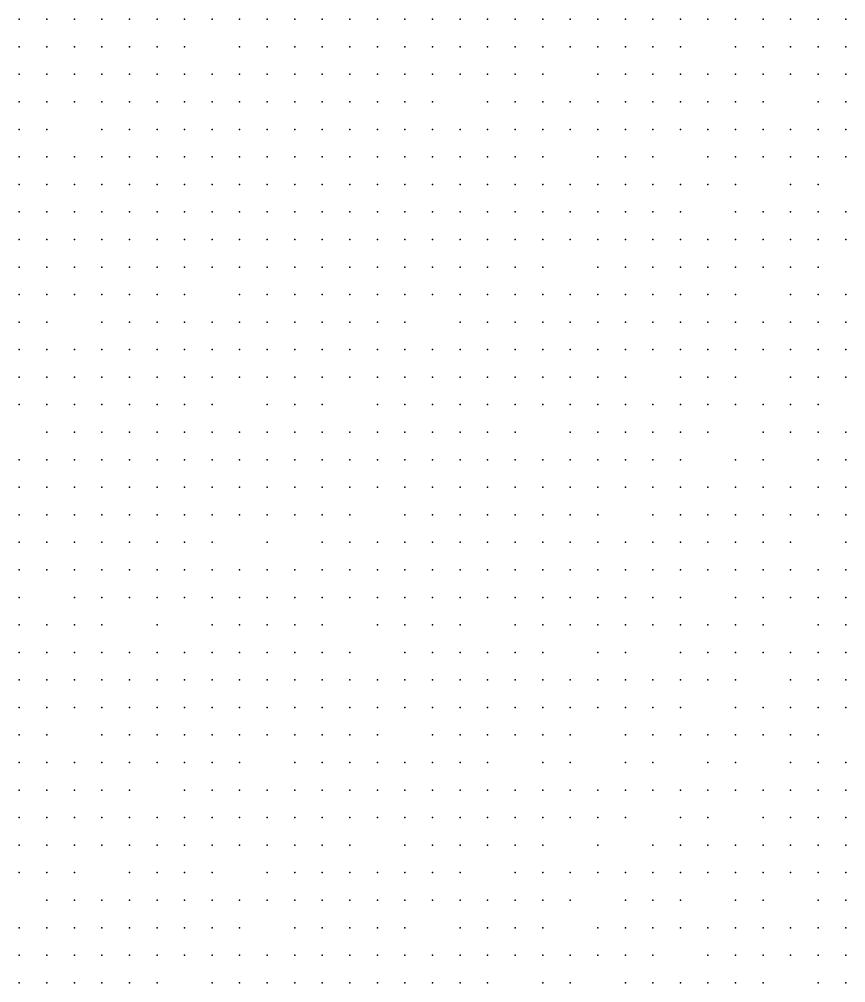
# Model space of a CAD drawing. Extents: x 429 to 793, y 817 to 1241.
# Drawn here: x 588.51 to 610.41, y 1029.04 to 1054.59 of the extents above; entities that cross this region are included whole.
import ezdxf

# ---------------------------------------------------------------- set-up
doc = ezdxf.new("R2010")
doc.units = 0

msp = doc.modelspace()

# ---------------------------------------------------------------- linework, layer by layer
for p in [(588.51, 1054.59, 224.926), (589.24, 1054.59, 225.888), (589.97, 1054.59, 226.457), (590.7, 1054.59, 227.025), (591.43, 1054.59, 228.143), (592.16, 1054.59, 228.817), (592.89, 1054.59, 229.737), (593.62, 1054.59, 230.366), (594.35, 1054.59, 231.73), (595.08, 1054.59, 232.28), (595.81, 1054.59, 233.79), (596.54, 1054.59, 234.36), (597.27, 1054.59, 235.614), (598, 1054.59, 236.609), (598.73, 1054.59, 236.919), (599.46, 1054.59, 238.294), (600.19, 1054.59, 238.985), (600.92, 1054.59, 240.373), (601.65, 1054.59, 240.976), (602.38, 1054.59, 242.557), (603.11, 1054.59, 243.866), (603.84, 1054.59, 244.219), (604.57, 1054.59, 245.631), (605.3, 1054.59, 246.621), (606.03, 1054.59, 247.578), (606.76, 1054.59, 248.823), (607.49, 1054.59, 249.812), (608.22, 1054.59, 250.445), (608.95, 1054.59, 252.07), (609.68, 1054.59, 253.158), (610.41, 1054.59, 253.882), (588.51, 1053.86, 225.259), (589.24, 1053.86, 226.222), (589.97, 1053.86, 226.79), (590.7, 1053.86, 227.29), (591.43, 1053.86, 228.487), (592.16, 1053.86, 229.174), (592.89, 1053.86, 230.093), (594.35, 1053.86, 232.1), (595.08, 1053.86, 232.65), (595.81, 1053.86, 233.972), (596.54, 1053.86, 234.724), (597.27, 1053.86, 235.297), (598, 1053.86, 236.982), (598.73, 1053.86, 237.293), (599.46, 1053.86, 238.668), (600.19, 1053.86, 239.173), (600.92, 1053.86, 240.75), (601.65, 1053.86, 241.439), (602.38, 1053.86, 242.904), (603.11, 1053.86, 243.507), (603.84, 1053.86, 245.098), (604.57, 1053.86, 245.984), (605.3, 1053.86, 246.974), (606.03, 1053.86, 247.935), (607.49, 1053.86, 249.829), (608.22, 1053.86, 251.126), (608.95, 1053.86, 252.43), (609.68, 1053.86, 253.065), (610.41, 1053.86, 254.695), (588.51, 1053.13, 225.592), (589.24, 1053.13, 226.555), (589.97, 1053.13, 226.633), (590.7, 1053.13, 228.29), (591.43, 1053.13, 228.915), (592.16, 1053.13, 229.54), (592.89, 1053.13, 230.45), (593.62, 1053.13, 231.766), (594.35, 1053.13, 232.061), (595.08, 1053.13, 233.013), (595.81, 1053.13, 234.518), (596.54, 1053.13, 235.091), (597.27, 1053.13, 235.663), (598, 1053.13, 236.823), (598.73, 1053.13, 237.77), (599.46, 1053.13, 239.038), (600.19, 1053.13, 240.067), (600.92, 1053.13, 241.097), (601.65, 1053.13, 241.786), (602.38, 1053.13, 243.251), (603.84, 1053.13, 245.445), (604.57, 1053.13, 246.068), (605.3, 1053.13, 247.402), (606.03, 1053.13, 248.469), (606.76, 1053.13, 249.537), (607.49, 1053.13, 250.185), (608.22, 1053.13, 251.16), (608.95, 1053.13, 252.79), (609.68, 1053.13, 253.425), (610.41, 1053.13, 254.06), (588.51, 1052.4, 225.673), (589.24, 1052.4, 226.918), (589.97, 1052.4, 227.774), (590.7, 1052.4, 228.63), (591.43, 1052.4, 229.255), (592.16, 1052.4, 229.88), (592.89, 1052.4, 230.8), (593.62, 1052.4, 231.71), (594.35, 1052.4, 232.424), (595.08, 1052.4, 233.377), (595.81, 1052.4, 234.885), (596.54, 1052.4, 235.457), (597.27, 1052.4, 236.695), (598, 1052.4, 237.36), (598.73, 1052.4, 238.111), (599.46, 1052.4, 239.296), (600.92, 1052.4, 241.443), (601.65, 1052.4, 242.133), (602.38, 1052.4, 243.597), (603.11, 1052.4, 244.2), (603.84, 1052.4, 245.468), (604.57, 1052.4, 246.41), (605.3, 1052.4, 247.668), (606.03, 1052.4, 248.826), (606.76, 1052.4, 249.893), (607.49, 1052.4, 250.542), (608.22, 1052.4, 251.52), (609.68, 1052.4, 253.443), (610.41, 1052.4, 254.75), (588.51, 1051.67, 226.073), (589.24, 1051.67, 226.647), (590.7, 1051.67, 228.97), (591.43, 1051.67, 229.595), (592.16, 1051.67, 230.055), (592.89, 1051.67, 231.15), (593.62, 1051.67, 232.06), (594.35, 1051.67, 233.18), (595.08, 1051.67, 233.74), (595.81, 1051.67, 234.724), (596.54, 1051.67, 235.708), (597.27, 1051.67, 237.035), (598, 1051.67, 237.7), (598.73, 1051.67, 238.454), (599.46, 1051.67, 239.639), (600.19, 1051.67, 240.242), (600.92, 1051.67, 241.79), (601.65, 1051.67, 242.822), (602.38, 1051.67, 243.854), (603.11, 1051.67, 244.54), (603.84, 1051.67, 245.174), (604.57, 1051.67, 246.76), (605.3, 1051.67, 248.018), (606.03, 1051.67, 248.995), (606.76, 1051.67, 249.622), (607.49, 1051.67, 250.976), (608.22, 1051.67, 252.065), (608.95, 1051.67, 253.153), (609.68, 1051.67, 253.807), (610.41, 1051.67, 254.79), (588.51, 1050.94, 226.317), (589.24, 1050.94, 227.643), (589.97, 1050.94, 228.64), (590.7, 1050.94, 229.31), (591.43, 1050.94, 229.857), (592.16, 1050.94, 230.405), (592.89, 1050.94, 231.5), (593.62, 1050.94, 232.141), (594.35, 1050.94, 233.505), (595.08, 1050.94, 234.07), (595.81, 1050.94, 235.56), (596.54, 1050.94, 236.048), (597.27, 1050.94, 237.375), (598, 1050.94, 237.872), (598.73, 1050.94, 238.798), (599.46, 1050.94, 240.067), (600.19, 1050.94, 240.753), (600.92, 1050.94, 242.127), (601.65, 1050.94, 243.162), (602.38, 1050.94, 244.194), (603.84, 1050.94, 246.13), (604.57, 1050.94, 247.11), (605.3, 1050.94, 248.378), (606.76, 1050.94, 249.966), (607.49, 1050.94, 251.246), (608.22, 1050.94, 252.428), (608.95, 1050.94, 253.517), (609.68, 1050.94, 254.17), (610.41, 1050.94, 255.16), (588.51, 1050.21, 227.026), (589.24, 1050.21, 227.97), (589.97, 1050.21, 228.94), (590.7, 1050.21, 229.623), (591.43, 1050.21, 230.178), (592.16, 1050.21, 230.883), (592.89, 1050.21, 231.823), (593.62, 1050.21, 232.464), (594.35, 1050.21, 233.835), (595.08, 1050.21, 234.4), (595.81, 1050.21, 235.89), (596.54, 1050.21, 236.47), (597.27, 1050.21, 237.633), (598, 1050.21, 238.717), (598.73, 1050.21, 239.049), (599.46, 1050.21, 240.403), (600.19, 1050.21, 241.09), (600.92, 1050.21, 242.463), (601.65, 1050.21, 243.068), (602.38, 1050.21, 244.534), (603.11, 1050.21, 245.22), (603.84, 1050.21, 246.48), (604.57, 1050.21, 247.372), (605.3, 1050.21, 248.718), (606.03, 1050.21, 249.654), (606.76, 1050.21, 250.319), (607.49, 1050.21, 251.599), (608.95, 1050.21, 253.88), (609.68, 1050.21, 254.616), (588.51, 1049.48, 227.326), (589.24, 1049.48, 228.178), (589.97, 1049.48, 229.253), (590.7, 1049.48, 229.937), (591.43, 1049.48, 230.492), (592.16, 1049.48, 231.206), (592.89, 1049.48, 232.147), (593.62, 1049.48, 233.035), (594.35, 1049.48, 234.407), (595.08, 1049.48, 234.73), (595.81, 1049.48, 236.052), (596.54, 1049.48, 236.795), (597.27, 1049.48, 237.968), (598, 1049.48, 239.054), (598.73, 1049.48, 239.385), (599.46, 1049.48, 240.74), (600.19, 1049.48, 241.258), (600.92, 1049.48, 242.8), (601.65, 1049.48, 243.485), (602.38, 1049.48, 244.855), (603.11, 1049.48, 245.557), (603.84, 1049.48, 246.636), (604.57, 1049.48, 247.712), (605.3, 1049.48, 248.42), (606.03, 1049.48, 249.682), (607.49, 1049.48, 251.965), (608.22, 1049.48, 252.595), (608.95, 1049.48, 254.243), (609.68, 1049.48, 254.891), (610.41, 1049.48, 256.088), (588.51, 1048.75, 227.626), (589.24, 1048.75, 228.57), (589.97, 1048.75, 229.567), (590.7, 1048.75, 230.25), (591.43, 1048.75, 230.882), (592.16, 1048.75, 231.513), (592.89, 1048.75, 232.47), (593.62, 1048.75, 233.439), (594.35, 1048.75, 234.731), (595.08, 1048.75, 235.053), (595.81, 1048.75, 236.375), (596.54, 1048.75, 237.125), (597.27, 1048.75, 238.297), (598, 1048.75, 238.885), (598.73, 1048.75, 239.802), (599.46, 1048.75, 240.992), (600.19, 1048.75, 241.595), (600.92, 1048.75, 243.12), (601.65, 1048.75, 243.805), (602.38, 1048.75, 244.939), (603.11, 1048.75, 245.893), (603.84, 1048.75, 247.158), (604.57, 1048.75, 248.052), (605.3, 1048.75, 249.058), (606.03, 1048.75, 250.035), (606.76, 1048.75, 250.941), (607.49, 1048.75, 251.663), (608.22, 1048.75, 253.276), (608.95, 1048.75, 254.607), (609.68, 1048.75, 255.254), (610.41, 1048.75, 255.902), (588.51, 1048.02, 227.533), (589.24, 1048.02, 228.883), (589.97, 1048.02, 229.675), (590.7, 1048.02, 230.557), (591.43, 1048.02, 231.188), (592.16, 1048.02, 231.82), (592.89, 1048.02, 232.787), (593.62, 1048.02, 233.762), (594.35, 1048.02, 234.408), (595.08, 1048.02, 235.377), (595.81, 1048.02, 236.54), (596.54, 1048.02, 237.455), (597.27, 1048.02, 238.703), (598, 1048.02, 239.367), (598.73, 1048.02, 240.03), (599.46, 1048.02, 241.31), (600.19, 1048.02, 242.092), (600.92, 1048.02, 243.44), (601.65, 1048.02, 244.125), (602.38, 1048.02, 245.276), (603.84, 1048.02, 247.495), (604.57, 1048.02, 248.127), (605.3, 1048.02, 249.482), (606.03, 1048.02, 250.573), (606.76, 1048.02, 251.295), (607.49, 1048.02, 252.319), (608.22, 1048.02, 253.307), (608.95, 1048.02, 254.97), (609.68, 1048.02, 255.618), (588.51, 1047.29, 227.915), (589.24, 1047.29, 229.19), (589.97, 1047.29, 230.18), (590.7, 1047.29, 230.863), (591.43, 1047.29, 231.495), (592.16, 1047.29, 231.978), (592.89, 1047.29, 233.103), (594.35, 1047.29, 235.13), (595.08, 1047.29, 235.7), (595.81, 1047.29, 236.87), (596.54, 1047.29, 237.693), (597.27, 1047.29, 238.343), (598, 1047.29, 239.67), (598.73, 1047.29, 240.108), (599.46, 1047.29, 241.62), (600.19, 1047.29, 242.412), (600.92, 1047.29, 243.086), (601.65, 1047.29, 244.815), (602.38, 1047.29, 245.613), (603.11, 1047.29, 246.23), (603.84, 1047.29, 247.509), (604.57, 1047.29, 248.464), (605.3, 1047.29, 249.107), (606.03, 1047.29, 250.926), (606.76, 1047.29, 251.648), (607.49, 1047.29, 253.02), (608.95, 1047.29, 254.603), (609.68, 1047.29, 255.641), (610.41, 1047.29, 256.984), (588.51, 1046.56, 228.117), (589.24, 1046.56, 229.487), (590.7, 1046.56, 231.17), (591.43, 1046.56, 231.732), (592.16, 1046.56, 232.295), (592.89, 1046.56, 233.42), (593.62, 1046.56, 234.063), (594.35, 1046.56, 235.422), (595.08, 1046.56, 236), (595.81, 1046.56, 237), (596.54, 1046.56, 237.997), (597.27, 1046.56, 238.647), (598, 1046.56, 239.825), (598.73, 1046.56, 240.418), (600.19, 1046.56, 242.54), (600.92, 1046.56, 243.76), (601.65, 1046.56, 244.708), (602.38, 1046.56, 245.509), (603.11, 1046.56, 246.563), (603.84, 1046.56, 247.842), (604.57, 1046.56, 248.811), (605.3, 1046.56, 249.453), (606.03, 1046.56, 251.085), (606.76, 1046.56, 251.727), (607.49, 1046.56, 253.12), (608.22, 1046.56, 254.237), (608.95, 1046.56, 255.353), (609.68, 1046.56, 256.025), (610.41, 1046.56, 257.037), (588.51, 1045.83, 228.791), (589.24, 1045.83, 229.783), (589.97, 1045.83, 230.477), (590.7, 1045.83, 231.447), (591.43, 1045.83, 232.019), (592.16, 1045.83, 232.752), (592.89, 1045.83, 233.71), (593.62, 1045.83, 234.353), (594.35, 1045.83, 235.723), (595.08, 1045.83, 236.3), (595.81, 1045.83, 237.475), (596.54, 1045.83, 238.3), (597.27, 1045.83, 238.95), (598, 1045.83, 240.135), (598.73, 1045.83, 240.97), (599.46, 1045.83, 242.008), (600.19, 1045.83, 242.695), (600.92, 1045.83, 244.083), (601.65, 1045.83, 245.148), (602.38, 1045.83, 245.842), (603.11, 1045.83, 246.897), (603.84, 1045.83, 247.536), (604.57, 1045.83, 249.158), (605.3, 1045.83, 250.455), (606.03, 1045.83, 251.111), (606.76, 1045.83, 252.086), (607.49, 1045.83, 253.401), (608.22, 1045.83, 254.62), (608.95, 1045.83, 255.737), (609.68, 1045.83, 256.408), (610.41, 1045.83, 257.43), (588.51, 1045.1, 229.057), (589.24, 1045.1, 229.943), (589.97, 1045.1, 230.743), (590.7, 1045.1, 231.723), (591.43, 1045.1, 232.296), (592.16, 1045.1, 233.042), (592.89, 1045.1, 234), (593.62, 1045.1, 234.643), (594.35, 1045.1, 236.023), (595.08, 1045.1, 236.6), (595.81, 1045.1, 237.261), (596.54, 1045.1, 238.582), (597.27, 1045.1, 239.61), (598, 1045.1, 240.27), (598.73, 1045.1, 241.28), (599.46, 1045.1, 242.318), (600.19, 1045.1, 243.167), (600.92, 1045.1, 244.407), (601.65, 1045.1, 245.032), (602.38, 1045.1, 246.605), (603.11, 1045.1, 247.23), (603.84, 1045.1, 248.329), (604.57, 1045.1, 249.427), (606.03, 1045.1, 251.766), (606.76, 1045.1, 252.459), (607.49, 1045.1, 253.774), (608.95, 1045.1, 256.12), (609.68, 1045.1, 257.247), (610.41, 1045.1, 258.009), (588.51, 1044.37, 229.324), (589.24, 1044.37, 230.21), (589.97, 1044.37, 230.317), (590.7, 1044.37, 232), (591.43, 1044.37, 232.572), (592.16, 1044.37, 233.145), (592.89, 1044.37, 234.29), (593.62, 1044.37, 235.273), (595.08, 1044.37, 236.893), (595.81, 1044.37, 237.554), (596.54, 1044.37, 238.658), (598, 1044.37, 240.75), (598.73, 1044.37, 241.59), (599.46, 1044.37, 242.628), (600.19, 1044.37, 243.49), (600.92, 1044.37, 244.73), (601.65, 1044.37, 245.355), (602.38, 1044.37, 246.923), (603.11, 1044.37, 247.563), (603.84, 1044.37, 248.682), (604.57, 1044.37, 249.781), (605.3, 1044.37, 251.162), (606.03, 1044.37, 251.802), (606.76, 1044.37, 253.49), (607.49, 1044.37, 254.169), (608.22, 1044.37, 254.805), (608.95, 1044.37, 256.51), (609.68, 1044.37, 257.644), (589.24, 1043.64, 230.474), (589.97, 1043.64, 231.372), (590.7, 1043.64, 231.686), (591.43, 1043.64, 232.64), (592.16, 1043.64, 233.28), (592.89, 1043.64, 234.57), (593.62, 1043.64, 235.566), (594.35, 1043.64, 236.204), (595.08, 1043.64, 237.187), (595.81, 1043.64, 237.848), (596.54, 1043.64, 238.958), (597.27, 1043.64, 239.55), (598, 1043.64, 241.05), (598.73, 1043.64, 241.65), (599.46, 1043.64, 242.934), (600.19, 1043.64, 243.989), (600.92, 1043.64, 245.043), (601.65, 1043.64, 245.669), (603.11, 1043.64, 247.897), (603.84, 1043.64, 249.212), (604.57, 1043.64, 250.134), (605.3, 1043.64, 251.518), (606.03, 1043.64, 252.175), (606.76, 1043.64, 253.873), (608.22, 1043.64, 255.528), (608.95, 1043.64, 256.9), (609.68, 1043.64, 257.56), (610.41, 1043.64, 258.22), (588.51, 1042.91, 229.565), (589.24, 1042.91, 230.685), (589.97, 1042.91, 231.642), (590.7, 1042.91, 231.956), (591.43, 1042.91, 232.91), (592.16, 1042.91, 233.69), (592.89, 1042.91, 234.85), (593.62, 1042.91, 235.438), (594.35, 1042.91, 236.025), (595.08, 1042.91, 237.48), (595.81, 1042.91, 238.484), (596.54, 1042.91, 239.488), (597.27, 1042.91, 239.85), (598, 1042.91, 241.19), (598.73, 1042.91, 241.933), (599.46, 1042.91, 243.178), (600.19, 1042.91, 244.302), (600.92, 1042.91, 245.357), (601.65, 1042.91, 245.982), (602.38, 1042.91, 246.617), (603.11, 1042.91, 248.23), (603.84, 1042.91, 249.545), (604.57, 1042.91, 250.202), (605.3, 1042.91, 251.895), (606.03, 1042.91, 252.745), (607.49, 1042.91, 254.553), (608.22, 1042.91, 255.575), (609.68, 1042.91, 258.471), (610.41, 1042.91, 259.27), (588.51, 1042.18, 229.717), (589.24, 1042.18, 230.945), (589.97, 1042.18, 231.48), (590.7, 1042.18, 232.226), (591.43, 1042.18, 233.39), (592.16, 1042.18, 233.97), (592.89, 1042.18, 235.13), (593.62, 1042.18, 235.783), (594.35, 1042.18, 236.437), (595.08, 1042.18, 237.743), (595.81, 1042.18, 238.764), (596.54, 1042.18, 239.768), (597.27, 1042.18, 240.13), (598, 1042.18, 241.617), (598.73, 1042.18, 242.227), (599.46, 1042.18, 243.472), (600.19, 1042.18, 244.107), (600.92, 1042.18, 244.986), (601.65, 1042.18, 246.31), (602.38, 1042.18, 247.59), (603.11, 1042.18, 247.854), (603.84, 1042.18, 249.554), (604.57, 1042.18, 250.548), (605.3, 1042.18, 252.255), (606.03, 1042.18, 253.128), (606.76, 1042.18, 254.257), (607.49, 1042.18, 255.302), (608.22, 1042.18, 256.355), (608.95, 1042.18, 257.603), (609.68, 1042.18, 258.784), (610.41, 1042.18, 259.582), (588.51, 1041.45, 229.977), (589.24, 1041.45, 231.267), (589.97, 1041.45, 231.863), (590.7, 1041.45, 232.46), (591.43, 1041.45, 233.432), (592.16, 1041.45, 234.413), (592.89, 1041.45, 235.393), (593.62, 1041.45, 236.047), (594.35, 1041.45, 236.7), (595.08, 1041.45, 237.156), (595.81, 1041.45, 238.612), (596.54, 1041.45, 239.406), (597.27, 1041.45, 240.41), (598.73, 1041.45, 242.52), (599.46, 1041.45, 243.765), (600.19, 1041.45, 244.4), (600.92, 1041.45, 245.035), (601.65, 1041.45, 246.644), (602.38, 1041.45, 247.478), (603.11, 1041.45, 248.57), (603.84, 1041.45, 250.235), (605.3, 1041.45, 251.58), (606.03, 1041.45, 253.29), (606.76, 1041.45, 254.64), (607.49, 1041.45, 255.42), (608.22, 1041.45, 256.667), (608.95, 1041.45, 257.915), (609.68, 1041.45, 259.096), (610.41, 1041.45, 260.217), (588.51, 1040.72, 230.353), (589.24, 1040.72, 231.513), (589.97, 1040.72, 232.11), (590.7, 1040.72, 232.525), (591.43, 1040.72, 233.652), (592.16, 1040.72, 234.676), (592.89, 1040.72, 235.035), (593.62, 1040.72, 236.31), (595.08, 1040.72, 238.007), (596.54, 1040.72, 240.085), (597.27, 1040.72, 240.69), (598, 1040.72, 241.91), (598.73, 1040.72, 242.759), (599.46, 1040.72, 243.423), (600.19, 1040.72, 245.006), (600.92, 1040.72, 245.334), (601.65, 1040.72, 246.961), (602.38, 1040.72, 247.818), (603.11, 1040.72, 248.91), (603.84, 1040.72, 250.595), (604.57, 1040.72, 251.554), (605.3, 1040.72, 252.632), (606.03, 1040.72, 253.324), (606.76, 1040.72, 255.047), (607.49, 1040.72, 256.2), (608.22, 1040.72, 256.98), (608.95, 1040.72, 258.228), (610.41, 1040.72, 260.535), (588.51, 1039.99, 230.599), (589.24, 1039.99, 231.163), (589.97, 1039.99, 232.24), (590.7, 1039.99, 232.785), (591.43, 1039.99, 233.912), (592.16, 1039.99, 234.755), (592.89, 1039.99, 235.337), (593.62, 1039.99, 236.508), (594.35, 1039.99, 237.095), (595.08, 1039.99, 238.27), (595.81, 1039.99, 238.939), (596.54, 1039.99, 240.346), (597.27, 1039.99, 240.963), (598, 1039.99, 242.018), (598.73, 1039.99, 243.053), (599.46, 1039.99, 244.049), (600.19, 1039.99, 244.998), (600.92, 1039.99, 245.651), (601.65, 1039.99, 247.277), (602.38, 1039.99, 248.592), (603.11, 1039.99, 249.25), (603.84, 1039.99, 250.402), (604.57, 1039.99, 251.168), (605.3, 1039.99, 253.012), (606.03, 1039.99, 254.016), (606.76, 1039.99, 255.453), (607.49, 1039.99, 256.123), (608.22, 1039.99, 257.76), (608.95, 1039.99, 258.54), (609.68, 1039.99, 259.87), (610.41, 1039.99, 260.732), (588.51, 1039.26, 230.88), (589.97, 1039.26, 232.5), (590.7, 1039.26, 233.254), (591.43, 1039.26, 234.235), (592.16, 1039.26, 234.88), (592.89, 1039.26, 235.587), (593.62, 1039.26, 236.762), (594.35, 1039.26, 237.535), (595.08, 1039.26, 238.527), (595.81, 1039.26, 239.196), (596.54, 1039.26, 239.865), (597.27, 1039.26, 241.237), (598, 1039.26, 241.862), (598.73, 1039.26, 243.346), (599.46, 1039.26, 244.342), (600.19, 1039.26, 245.315), (600.92, 1039.26, 246.223), (601.65, 1039.26, 247.271), (602.38, 1039.26, 248.914), (603.11, 1039.26, 249.597), (603.84, 1039.26, 250.782), (604.57, 1039.26, 251.934), (605.3, 1039.26, 253.392), (606.03, 1039.26, 254.063), (607.49, 1039.26, 256.53), (608.22, 1039.26, 258.18), (608.95, 1039.26, 258.855), (609.68, 1039.26, 260.116), (610.41, 1039.26, 261.372), (588.51, 1038.53, 231.112), (589.24, 1038.53, 231.996), (589.97, 1038.53, 232.582), (590.7, 1038.53, 233.504), (592.16, 1038.53, 235.13), (593.62, 1038.53, 237.012), (594.35, 1038.53, 237.792), (595.08, 1038.53, 238.783), (595.81, 1038.53, 239.452), (596.54, 1038.53, 240.002), (598, 1038.53, 242.198), (598.73, 1038.53, 243.385), (599.46, 1038.53, 244.72), (600.19, 1038.53, 245.827), (601.65, 1038.53, 248.236), (602.38, 1038.53, 249.261), (603.11, 1038.53, 249.943), (603.84, 1038.53, 251.338), (604.57, 1038.53, 252.314), (605.3, 1038.53, 253.775), (606.03, 1038.53, 254.47), (606.76, 1038.53, 255.469), (607.49, 1038.53, 257.263), (608.22, 1038.53, 258.495), (609.68, 1038.53, 260.51), (610.41, 1038.53, 261.692), (588.51, 1037.8, 231.348), (589.24, 1037.8, 231.883), (589.97, 1037.8, 232.993), (590.7, 1037.8, 233.754), (591.43, 1037.8, 234.09), (592.16, 1037.8, 235.255), (592.89, 1037.8, 235.837), (593.62, 1037.8, 237.262), (594.35, 1037.8, 237.855), (595.08, 1037.8, 238.447), (595.81, 1037.8, 239.658), (596.54, 1037.8, 240.725), (597.27, 1037.8, 241.763), (598.73, 1037.8, 243.644), (599.46, 1037.8, 244.287), (600.19, 1037.8, 246.14), (600.92, 1037.8, 247.247), (601.65, 1037.8, 247.898), (602.38, 1037.8, 248.578), (603.84, 1037.8, 251.685), (604.57, 1037.8, 252.382), (606.03, 1037.8, 255.079), (606.76, 1037.8, 256.273), (607.49, 1037.8, 257.82), (608.22, 1037.8, 258.81), (608.95, 1037.8, 259.485), (609.68, 1037.8, 260.825), (610.41, 1037.8, 261.81), (588.51, 1037.07, 231.585), (589.24, 1037.07, 232.12), (589.97, 1037.07, 232.675), (590.7, 1037.07, 233.785), (591.43, 1037.07, 234.34), (592.16, 1037.07, 235.505), (592.89, 1037.07, 236.292), (593.62, 1037.07, 237.317), (594.35, 1037.07, 237.965), (595.08, 1037.07, 238.671), (595.81, 1037.07, 239.906), (596.54, 1037.07, 240.332), (597.27, 1037.07, 241.371), (598, 1037.07, 242.452), (598.73, 1037.07, 243.921), (599.46, 1037.07, 244.563), (600.19, 1037.07, 245.243), (600.92, 1037.07, 247.56), (601.65, 1037.07, 248.722), (602.38, 1037.07, 249.884), (603.11, 1037.07, 250.988), (603.84, 1037.07, 252.384), (604.57, 1037.07, 253.46), (605.3, 1037.07, 254.688), (606.03, 1037.07, 255.492), (606.76, 1037.07, 256.687), (607.49, 1037.07, 258.135), (608.95, 1037.07, 260.47), (609.68, 1037.07, 261.596), (610.41, 1037.07, 262.825), (588.51, 1036.34, 231.429), (589.24, 1036.34, 232.327), (589.97, 1036.34, 232.727), (590.7, 1036.34, 233.992), (591.43, 1036.34, 234.55), (592.16, 1036.34, 235.536), (592.89, 1036.34, 236.512), (593.62, 1036.34, 236.89), (594.35, 1036.34, 238.302), (595.08, 1036.34, 238.904), (595.81, 1036.34, 240.139), (596.54, 1036.34, 240.978), (597.27, 1036.34, 242.017), (598, 1036.34, 242.705), (598.73, 1036.34, 244.198), (599.46, 1036.34, 245.495), (600.19, 1036.34, 246.2), (600.92, 1036.34, 247.873), (601.65, 1036.34, 249.072), (602.38, 1036.34, 250.234), (603.11, 1036.34, 251.338), (603.84, 1036.34, 252.4), (604.57, 1036.34, 253.84), (605.3, 1036.34, 254.56), (606.03, 1036.34, 256.38), (607.49, 1036.34, 258.45), (608.22, 1036.34, 259.635), (608.95, 1036.34, 260.711), (609.68, 1036.34, 261.908), (610.41, 1036.34, 263.17), (588.51, 1035.61, 231.636), (589.24, 1035.61, 231.981), (590.7, 1035.61, 234.203), (591.43, 1035.61, 234.76), (592.16, 1035.61, 235.35), (592.89, 1035.61, 236.732), (593.62, 1035.61, 237.11), (594.35, 1035.61, 237.757), (595.08, 1035.61, 239.138), (595.81, 1035.61, 240.428), (596.54, 1035.61, 241.005), (597.27, 1035.61, 242.27), (598, 1035.61, 243.353), (599.46, 1035.61, 245.117), (600.19, 1035.61, 246.804), (600.92, 1035.61, 247.166), (601.65, 1035.61, 248.897), (602.38, 1035.61, 250.584), (603.11, 1035.61, 251.688), (604.57, 1035.61, 254.22), (605.3, 1035.61, 254.94), (606.03, 1035.61, 256.638), (606.76, 1035.61, 258.088), (607.49, 1035.61, 259.158), (608.22, 1035.61, 260.425), (608.95, 1035.61, 261.023), (609.68, 1035.61, 262.812), (588.51, 1034.88, 231.458), (589.24, 1034.88, 232.533), (589.97, 1034.88, 233.14), (590.7, 1034.88, 234.413), (591.43, 1034.88, 234.97), (592.16, 1034.88, 235.609), (592.89, 1034.88, 236.74), (593.62, 1034.88, 237.33), (594.35, 1034.88, 238.535), (595.81, 1034.88, 239.963), (596.54, 1034.88, 241.117), (597.27, 1034.88, 242.517), (598, 1034.88, 243.63), (598.73, 1034.88, 244.713), (599.46, 1034.88, 245.771), (600.19, 1034.88, 246.772), (600.92, 1034.88, 248.187), (602.38, 1034.88, 250.63), (603.11, 1034.88, 252.06), (604.57, 1034.88, 254.563), (605.3, 1034.88, 256.175), (606.76, 1034.88, 258.367), (607.49, 1034.88, 259.47), (608.95, 1034.88, 261.408), (609.68, 1034.88, 263.157), (610.41, 1034.88, 263.86), (588.51, 1034.15, 231.75), (589.24, 1034.15, 232.74), (589.97, 1034.15, 233.304), (590.7, 1034.15, 234.235), (591.43, 1034.15, 235.167), (592.89, 1034.15, 236.939), (593.62, 1034.15, 237.537), (594.35, 1034.15, 238.562), (595.08, 1034.15, 239.571), (595.81, 1034.15, 240.652), (596.54, 1034.15, 241.463), (597.27, 1034.15, 242.763), (598, 1034.15, 243.428), (598.73, 1034.15, 244.99), (599.46, 1034.15, 246.048), (600.19, 1034.15, 247.085), (600.92, 1034.15, 248.5), (601.65, 1034.15, 249.857), (602.38, 1034.15, 250.915), (603.11, 1034.15, 252.395), (603.84, 1034.15, 252.904), (604.57, 1034.15, 254.125), (605.3, 1034.15, 256.455), (606.03, 1034.15, 257.94), (606.76, 1034.15, 258.648), (607.49, 1034.15, 260.342), (608.22, 1034.15, 261.05), (608.95, 1034.15, 262.8), (609.68, 1034.15, 263.852), (610.41, 1034.15, 264.205), (588.51, 1033.42, 231.94), (589.24, 1033.42, 232.93), (589.97, 1033.42, 233.493), (590.7, 1033.42, 234.432), (591.43, 1033.42, 234.799), (592.16, 1033.42, 235.806), (592.89, 1033.42, 237.146), (593.62, 1033.42, 237.743), (594.35, 1033.42, 238.973), (595.08, 1033.42, 239.794), (595.81, 1033.42, 240.875), (596.54, 1033.42, 241.71), (597.27, 1033.42, 243.01), (598, 1033.42, 243.675), (598.73, 1033.42, 245.005), (599.46, 1033.42, 246.402), (600.19, 1033.42, 247.589), (600.92, 1033.42, 248.777), (601.65, 1033.42, 249.455), (602.38, 1033.42, 250.536), (603.11, 1033.42, 252.705), (603.84, 1033.42, 254.468), (604.57, 1033.42, 255.62), (606.03, 1033.42, 258.22), (606.76, 1033.42, 259.464), (608.22, 1033.42, 261.365), (608.95, 1033.42, 263.145), (609.68, 1033.42, 264.197), (610.41, 1033.42, 265.137), (588.51, 1032.69, 232.035), (589.24, 1032.69, 232.577), (589.97, 1032.69, 233.682), (590.7, 1032.69, 234.245), (591.43, 1032.69, 235.363), (592.16, 1032.69, 236.003), (592.89, 1032.69, 236.755), (593.62, 1032.69, 237.95), (594.35, 1032.69, 238.609), (595.08, 1032.69, 239.795), (595.81, 1032.69, 241.062), (596.54, 1032.69, 242.146), (597.27, 1032.69, 243.23), (598.73, 1032.69, 245.232), (599.46, 1032.69, 246.647), (600.19, 1032.69, 247.866), (600.92, 1032.69, 249.053), (601.65, 1032.69, 250.49), (602.38, 1032.69, 251.225), (603.84, 1032.69, 254.505), (605.3, 1032.69, 257.144), (606.03, 1032.69, 258.5), (606.76, 1032.69, 260.195), (607.49, 1032.69, 260.938), (608.22, 1032.69, 261.68), (608.95, 1032.69, 263.46), (609.68, 1032.69, 264.193), (610.41, 1032.69, 265.542), (588.51, 1031.96, 232.225), (589.24, 1031.96, 232.939), (589.97, 1031.96, 233.912), (591.43, 1031.96, 234.997), (592.16, 1031.96, 236.158), (592.89, 1031.96, 237.135), (593.62, 1031.96, 238.127), (595.08, 1031.96, 239.976), (595.81, 1031.96, 240.603), (596.54, 1031.96, 241.714), (597.27, 1031.96, 242.798), (598, 1031.96, 244.47), (598.73, 1031.96, 245.478), (599.46, 1031.96, 246.893), (600.19, 1031.96, 247.623), (601.65, 1031.96, 250.8), (602.38, 1031.96, 252.27), (603.11, 1031.96, 253.707), (603.84, 1031.96, 254.821), (604.57, 1031.96, 256.358), (605.3, 1031.96, 257.424), (606.03, 1031.96, 258.78), (606.76, 1031.96, 260.51), (607.49, 1031.96, 261.253), (608.22, 1031.96, 262.727), (608.95, 1031.96, 263.775), (609.68, 1031.96, 265.24), (610.41, 1031.96, 265.902), (589.24, 1031.23, 233.095), (589.97, 1031.23, 233.467), (590.7, 1031.23, 234.67), (591.43, 1031.23, 235.155), (592.16, 1031.23, 236.33), (592.89, 1031.23, 237.312), (593.62, 1031.23, 238.303), (594.35, 1031.23, 238.786), (595.08, 1031.23, 240.169), (595.81, 1031.23, 240.797), (596.54, 1031.23, 242.366), (597.27, 1031.23, 243.45), (598, 1031.23, 244.07), (598.73, 1031.23, 245.725), (599.46, 1031.23, 247.14), (600.19, 1031.23, 247.87), (600.92, 1031.23, 248.6), (601.65, 1031.23, 251.339), (602.38, 1031.23, 252.577), (603.11, 1031.23, 253.295), (604.57, 1031.23, 256.702), (605.3, 1031.23, 258.522), (606.03, 1031.23, 259.682), (607.49, 1031.23, 261.919), (608.22, 1031.23, 263.042), (609.68, 1031.23, 265.587), (610.41, 1031.23, 266.637), (588.51, 1030.5, 231.987), (589.24, 1030.5, 232.724), (589.97, 1030.5, 233.623), (590.7, 1030.5, 234.75), (591.43, 1030.5, 235.315), (592.16, 1030.5, 236.49), (592.89, 1030.5, 237.1), (593.62, 1030.5, 237.896), (594.35, 1030.5, 238.962), (595.81, 1030.5, 240.99), (596.54, 1030.5, 242.33), (597.27, 1030.5, 243.67), (598, 1030.5, 244.814), (598.73, 1030.5, 245.958), (600.19, 1030.5, 248.45), (600.92, 1030.5, 249.607), (601.65, 1030.5, 251.646), (602.38, 1030.5, 252.883), (603.84, 1030.5, 255.164), (604.57, 1030.5, 257.045), (605.3, 1030.5, 258.575), (606.03, 1030.5, 260.083), (606.76, 1030.5, 261.528), (607.49, 1030.5, 262.622), (608.22, 1030.5, 263.919), (608.95, 1030.5, 265.167), (609.68, 1030.5, 265.935), (610.41, 1030.5, 266.635), (588.51, 1029.77, 232.138), (589.24, 1029.77, 233.252), (589.97, 1029.77, 233.78), (590.7, 1029.77, 234.714), (591.43, 1029.77, 235.648), (592.16, 1029.77, 236.04), (592.89, 1029.77, 237.335), (593.62, 1029.77, 237.87), (594.35, 1029.77, 239.107), (595.08, 1029.77, 240.138), (595.81, 1029.77, 241.18), (596.54, 1029.77, 242.425), (597.27, 1029.77, 243.197), (598, 1029.77, 245.054), (598.73, 1029.77, 246.198), (599.46, 1029.77, 247.33), (600.19, 1029.77, 249.126), (600.92, 1029.77, 249.883), (601.65, 1029.77, 251.398), (602.38, 1029.77, 253.19), (603.11, 1029.77, 255.141), (603.84, 1029.77, 256.28), (604.57, 1029.77, 257.601), (605.3, 1029.77, 258.922), (606.76, 1029.77, 261.841), (607.49, 1029.77, 262.935), (608.22, 1029.77, 264.232), (608.95, 1029.77, 265.515), (609.68, 1029.77, 266.283), (610.41, 1029.77, 266.982), (588.51, 1029.04, 232.17), (589.24, 1029.04, 232.75), (589.97, 1029.04, 233.917), (590.7, 1029.04, 234.864), (591.43, 1029.04, 235.256), (592.16, 1029.04, 236.19), (593.62, 1029.04, 238.026), (594.35, 1029.04, 239.293), (595.08, 1029.04, 239.712), (595.81, 1029.04, 240.754), (596.54, 1029.04, 242.723), (597.27, 1029.04, 243.413), (598, 1029.04, 244.806), (598.73, 1029.04, 246.438), (599.46, 1029.04, 247.57), (600.19, 1029.04, 249.402), (600.92, 1029.04, 250.917), (602.38, 1029.04, 254.002), (603.11, 1029.04, 255.384), (604.57, 1029.04, 258.295), (605.3, 1029.04, 259.89), (606.03, 1029.04, 260.67), (606.76, 1029.04, 262.505), (607.49, 1029.04, 263.896), (608.22, 1029.04, 264.747), (609.68, 1029.04, 267.33), (610.41, 1029.04, 268.03)]:
    msp.add_point(p)

doc.saveas('drawing.dxf')
